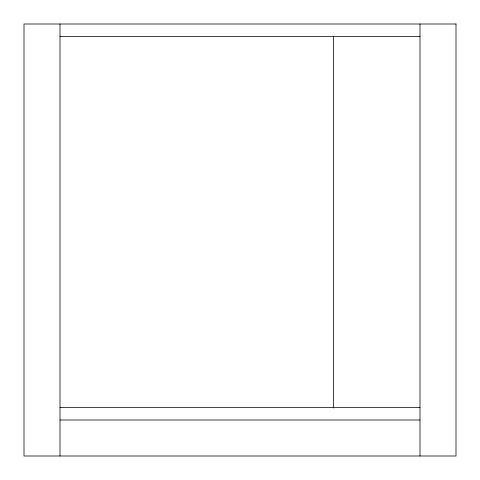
<?xml version="1.0" encoding="UTF-8"?>
<svg xmlns="http://www.w3.org/2000/svg" width="480" height="480" viewBox="0 0 480 480"><rect width="100%" height="100%" fill="white"/><g stroke="black" fill="none" stroke-linecap="round" stroke-linejoin="round"><path stroke-width="0.72" d="M60 36.6L420 36.6M60 407.4L420 407.4M60 420L420 420M420 24L420 456M333.6 36L333.6 408M60 24L60 456M456 24L24 24L24 456L456 456L456 24"/></g></svg>
